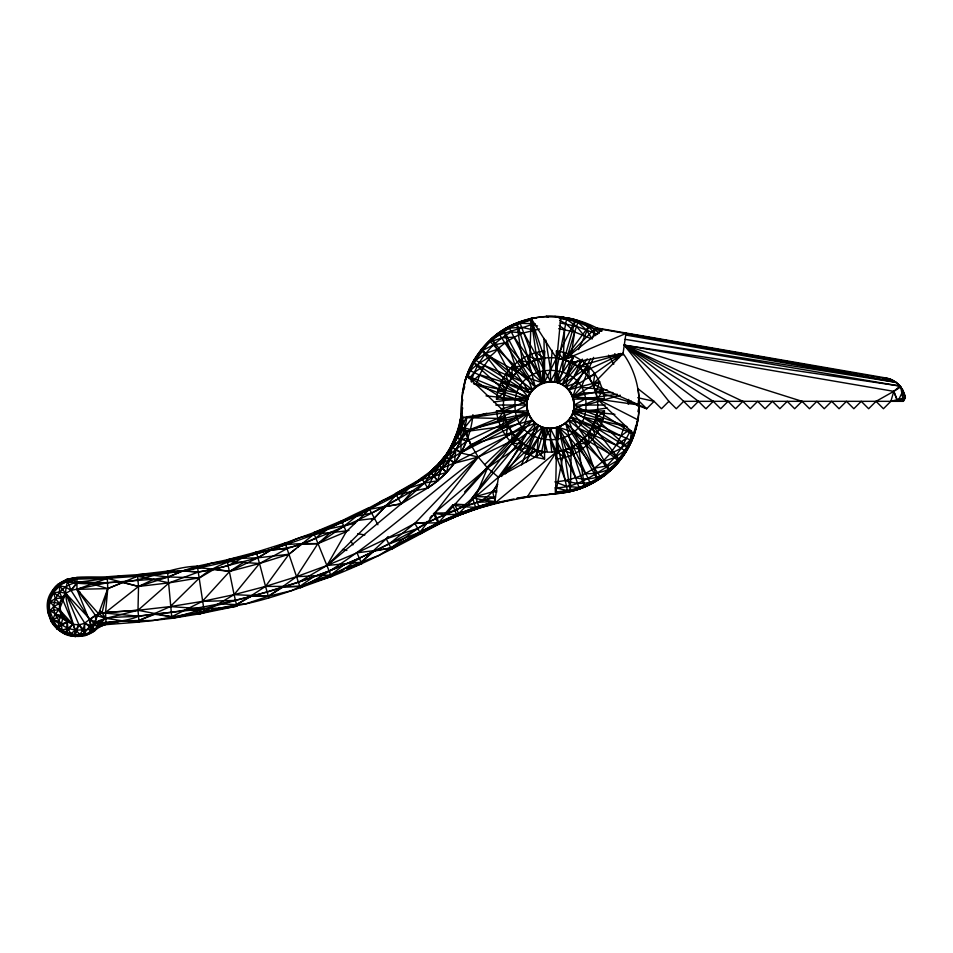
<?xml version="1.0" encoding="UTF-8"?>
<svg xmlns="http://www.w3.org/2000/svg" width="953" height="953" viewBox="0 0 953 953"><rect width="100%" height="100%" fill="white"/><g stroke="black" fill="none" stroke-linecap="round" stroke-linejoin="round"><path stroke-width="1.43" d="M295.668 548.904L288.95 554.253L259.538 563.497L227.338 561.388L212.162 563.009L197.664 567.738L183.31 570.835L152.218 575.231L107.296 578.376L76.955 577.506L67.008 579.221L58.228 584.177L65.721 593.35L84.734 623.059L84.579 633.352C61.826 646.408 36.953 612.076 51.617 591.789C63.351 572.634 88.486 577.994 107.224 576.791C132.229 574.588 157.388 574.194 182.297 571.002C232.246 562.163 280.932 548.142 327.927 529.058C365.845 509.807 407.312 494.524 439.13 465.517C449.066 454.855 456.356 441.87 460.275 427.837C464.242 415.544 460.18 402.642 462.955 390.122C466.243 370.324 476.679 352.134 491.498 338.684C521.339 311.131 568.179 310.285 602.046 330.977C585.773 327.808 571.895 316.372 554.908 316.36C531.881 315.574 508.854 323.436 491.498 338.684L512.059 377.567C497.109 397.818 502.088 429.231 523.018 443.467C545.509 460.359 581.235 451.543 592.909 425.812C605.977 400.784 591.301 367.119 564.021 359.781C537.147 350.907 506.448 371.074 503.625 399.116L527.164 400.927C531.631 373.004 574.671 376.721 574.159 405.037C575.135 426.146 545.199 437.213 532.346 420.249C507.937 387.18 569.501 361.139 574.159 405.037C574.147 430.399 537.039 437.618 528.236 413.137C521.16 395.233 540.827 375.959 558.589 382.784L568.238 374.279L577.304 360.925M548.463 316.92L545.914 316.36L560.876 316.861L575.552 319.863L564.021 359.781L625.954 333.467L895.999 382.344L900.061 386.06L893.795 391.338L897.845 401.332L905.35 397.651L900.716 386.966L893.795 391.338L624.251 345.189L668.875 401.332L661.465 408.73L654.068 401.332L638.01 388.729C642.012 414.221 635.568 441.346 619.081 461.407L609.932 453.89L573.313 432.245L558.589 427.289L556.409 451.901L555.587 493.678L516.705 498.431C539.088 493.249 563.092 496.179 584.558 487.031C598.424 481.348 610.408 471.83 619.938 460.347C644.204 430.422 645.908 384.714 623.048 353.468L625.954 333.467L891.484 379.735C898.822 382.903 903.956 389.825 905.35 397.651L903.373 401.332L683.67 401.332L624.251 345.189L900.061 386.06L903.099 390.67L902.872 401.332L905.35 397.651C902.979 388.026 896.046 379.699 885.956 377.984L595.756 327.808L563.997 359.841L556.409 358.173L531.083 318.397L536.408 318.29M544.032 338.434L544.318 370.062L542.388 382.784L532.727 374.279L508.664 326.712L531.429 319.946C501.242 323.079 477.024 348.226 466.708 375.625L503.625 410.957L505.233 418.57L465.505 431.554L455.832 450.114L449.625 459.727L442.275 468.507L433.889 476.297L412.518 490.819L385.941 505.936L357.113 520.529L330.81 532.334L302.387 543.567L287.044 548.642L259.538 563.497L229.721 571.359L214.377 569.12L198.462 572.003L169.157 582.843L138.53 586.452L107.296 578.376L76.955 582.402L72.011 578.507L55.036 588.084L47.948 606.239L47.65 611.266L49.342 616.019L61.206 631.482C71.701 632.184 85.722 641.595 92.953 629.266L93.859 623.643L121.924 620.987L139.055 622.071L137.994 610.277L138.53 586.452L137.423 574.671L167.49 571.121L171.885 618.33L199.844 613.78L220.965 607.907L236.475 604.631L245.969 603.773L268.365 596.256L291.32 590.717L314.621 580.294L330.774 575.016L345.26 568.226L378.829 555.48L390.885 547.939L438.904 522.292L458.548 513.643L478.751 506.377L513.977 498.979L479.228 507.889L459.132 515.108L438.618 524.186C403.572 543.043 368.561 562.127 331.358 576.494C295.394 589.276 259.145 603.833 220.965 607.907C193.376 609.312 165.941 612.934 138.519 616.174C124.462 622.988 105.902 619.748 94.276 631.1C79.969 641.476 59.122 635.854 50.747 620.868C48.984 608.514 47.15 592.969 58.228 584.177L76.955 579.114L107.296 578.376L122.318 575.731L137.566 576.243L169.157 582.843L199.57 577.816L214.377 569.12L257.894 557.815L288.95 554.253L314.133 534.085L356.577 516.192L369.502 509.236L382.129 500.67L396.257 494.893L427.766 487.996L437.653 480.872L446.564 472.581L454.39 463.241L461.002 453.009L467.816 438.058L462.348 417.605L460.74 417.831C457.273 444.265 437.534 463.968 427.766 487.996L401.308 503.815L327.01 565.486L298.432 582.283L267.162 592.099L203.728 608.872L171.885 618.33L139.055 622.071L90.487 625.859L84.734 623.059C71.201 629.421 61.29 615.638 49.89 610.956C42.325 598.818 57.18 590.789 62.695 581.83L107.498 582.712L154.076 579.186L168.324 576.982L199.57 577.816C224.217 557.291 256.953 556.123 285.638 544.544C304.46 531.893 327.987 533.966 348.965 530.404M139.055 622.071L122.913 620.915L106.069 624.251L97.694 627.384L65.721 593.35L61.754 597.912L59.551 603.559L61.23 615.364L58.609 621.189L58.431 627.205L70.308 635.341L89.677 633.173L94.276 631.1L97.694 627.384L106.009 622.654L122.913 620.915L153.123 620.463L187.312 614.208L204.371 612.326L197.366 566.177C171.647 566.832 148.716 579.627 123.652 582.092C105.068 581.783 85.996 586.405 67.77 581.354C60.861 598.579 73.452 616.925 75.323 634.388L78.932 624.751L65.721 593.35L59.479 591.944L53.559 592.969L47.948 601.188L59.551 603.559L65.721 593.35L70.987 590.372L107.498 582.712M76.955 583.439L70.987 590.372L65.59 586.953L59.658 585.928L59.479 591.944L75.573 630.195L79.992 634.269L85.21 635.52L92.953 629.266L99.446 626.621L95.884 621.892L89.642 619.521L70.987 590.372L67.008 579.221L76.955 579.114M59.658 585.928L51.617 591.789L61.754 597.912L55.405 598.687L50.164 601.641L53.833 606.406L59.372 609.598L62.874 617.913L61.278 624.108L62.124 630.064L65.364 634.329L70.701 633.709L75.573 630.195L78.932 624.751L84.579 633.352C95.133 613.935 120.149 617.985 138.519 616.174C154.434 613.672 170.599 613.232 186.347 609.717C219.297 604.762 251.878 597.043 283.553 586.679C330.477 572.956 375.005 552.037 417.748 528.51C434.616 515.621 458.357 514.096 472.414 497.657L523.28 427.861L528.236 413.137L517.11 417.188L466.613 441.239L446.421 456.785L430.137 471.711L437.653 480.872C443.359 459.656 456.32 441.06 460.335 419.427L462.348 417.605L505.233 418.57L508.068 425.812L512.059 432.495L478.251 457.059L414.817 523.376L386.227 538.802L356.934 552.847L327.01 565.486L296.514 576.684L265.53 586.405L234.104 594.648L202.322 601.391L170.265 606.596L137.994 610.277L102.031 612.839L95.336 615.233L84.734 623.059L83.399 629.314L79.992 634.269L75.192 636.64L70.701 633.709L67.901 628.384L67.318 622.023L61.23 615.364L59.372 609.598L59.551 603.559L55.405 598.687L53.559 592.969M460.74 417.831L461.002 453.009L478.251 457.059L487.507 467.959L498.395 477.239L494.595 503.398C457.619 512.154 423.061 527.974 391.6 549.345L386.227 538.802L388.074 536.539M555.849 355.624L556.647 370.062L558.589 382.784L562.627 371.658L564.629 329.393L566.809 317.766C578.566 319.517 589.633 325.199 595.768 335.623M75.192 636.64L75.573 630.195L92.953 629.266L76.955 589.347L76.955 577.506M472.926 414.626C470.329 444.36 452.925 472.057 427.766 487.996L421.452 477.977L430.256 471.616L438.189 464.206L452.353 447.457L470.437 429.493L515.513 411.208L526.806 405.037L515.513 398.866L473.474 383.714M496.465 399.116L505.293 391.528L501.397 381.736L527.557 399.116L496.465 399.116C498.955 374.434 519.885 353.503 544.568 351.026L542.388 382.784L527.652 377.829L490.426 356.934L481.182 349.537C493.142 339.351 505.054 328.582 520.147 323.281L535.145 323.746M505.412 473.844L532.727 435.795L542.388 427.289C555.635 431.923 571.371 423.144 573.801 409.147L597.352 410.957L595.673 418.546L599.568 428.338L573.408 410.957L604.5 410.957C602.022 435.628 581.08 456.57 556.409 459.048L558.589 427.289L568.238 435.795L594.434 468.209L601.188 477.918C587.667 486.626 571.955 493.845 555.492 492.093L579.484 488.96L558.589 427.289L556.647 440.012L567.702 492.141M298.432 582.283L329.19 570.99L359.376 558.244L388.919 544.08L414.817 523.376L437.927 522.756L446.016 520.886L458.548 513.643L475.618 496.62L498.395 477.239L544.568 451.901L546.379 428.35C532.37 425.92 523.602 410.195 528.236 396.936L519.73 387.275L474.344 359.376L468.888 370.038L464.921 381.343L462.503 393.077L464.695 386.799M388.919 544.08L419.904 532.274L478.251 457.059L470.842 444.825L465.505 431.554L461.526 426.622C459.429 409.707 462.336 392.052 466.708 375.625L505.233 391.504C509.867 376.375 522.387 363.808 537.79 359.543L535.884 352.693L544.568 358.173L542.388 382.784L527.188 355.945L537.79 359.543M514.965 405.037C514.215 358.816 586.762 358.816 586 405.037C586.762 451.257 514.215 451.257 514.965 405.037L500.897 409.147M106.069 624.251L105.58 612.422L107.772 588.62L107.224 576.791M519.599 321.792L523.709 332.895L550.489 381.355L550.489 369.526L552.264 350.323M536.491 457.428L538.338 438.404L542.388 427.289L544.318 440.012L547.236 451.555M637.986 406.061L638.534 400.605L646.67 408.73L654.068 401.332L637.76 397.699M560.876 316.861L554.598 381.724C568.596 384.154 577.375 399.879 572.729 413.137L581.247 422.798L626.169 451.46C610.968 469.936 591.634 486.304 567.392 490.581L555.254 487.769L555.587 493.678L549.762 493.749M544.568 451.901C534.288 450.34 524.555 445.706 517.086 438.44L478.251 457.059L454.39 463.241L455.832 450.114M89.677 633.173L90.487 625.859L89.642 619.521L98.588 613.78L105.58 612.422L137.994 610.277L171.671 616.758L202.322 601.391L229.721 571.359L244.099 561.984M631.529 430.673L630.362 440.012L624.811 450.638L617.854 460.394C597.71 471.247 579.853 487.936 555.254 487.769M635.603 426.301L635.246 428.969L638.439 417.211L634.305 434.33C622.809 467.518 590.646 491.76 555.587 493.678L564.021 450.292L571.264 447.457L577.947 443.467L597.793 480.169L583.891 438.44C589.264 432.733 593.481 426.074 595.673 418.546L604.5 410.957M590.419 359.078L577.697 382.201L565.701 386.894L570.239 361.151M571.133 355.326L574.683 331.989L578.411 320.756M527.164 400.927L503.625 410.957L498.145 419.642L504.995 417.736L507.818 425.288L511.892 432.257L512.059 443.455L523.042 443.443L529.725 447.41L536.98 450.233L535.884 457.369L544.568 459.048L544.568 427.957L527.188 454.128C510.451 446.123 498.538 429.386 496.465 410.957L527.557 410.957M544.568 427.957L535.884 457.369L527.188 454.128L538.648 425.538L512.059 443.455L532.346 420.249L506.079 436.355L507.818 425.288L501.397 428.338L504.995 417.736M556.409 351.026L563.997 359.841L573.789 355.945L556.409 382.105L556.409 351.026C571.705 352.813 585.916 361.199 594.886 373.719L593.159 384.774L595.982 392.338L602.82 390.432L604.5 399.116L573.408 399.116M518.337 411.636L515.513 411.208L472.759 417.366L466.887 416.616C463.873 439.702 451.936 461.323 434.02 476.19L422.298 479.323L342.115 522.315L285.126 543.043L256.25 552.121L226.969 559.84L197.366 566.177L182.297 571.002L168.324 576.982L138.53 586.452L105.58 612.422M187.312 614.208L199.844 613.78L218.535 603.737L236.475 604.631L250.413 596.221L268.365 596.256L281.885 587.203L299.826 586.381L331.358 576.494L313.561 532.62L341.46 520.862L356.577 516.192L371.456 513.107L398.39 498.669L409.206 487.972L424.609 482.98L437.784 480.765L430.256 471.616L439.345 465.29L461.335 452.413L519.73 422.798L528.236 413.137L503.625 410.957L462.348 417.605L461.526 426.622L456.725 433.424L456.797 438.177L445.134 455.844L431.149 472.938L424.609 482.98L401.308 503.815L395.471 493.523L431.268 472.843L454.7 462.824L523.28 427.861L535.264 423.168L532.727 435.795L521.613 464.873M637.938 411.684L638.474 409.016M461.693 405.037L462.753 399.819M462.693 407.92L460.335 419.427L462.586 416.068C459.715 438.07 448.339 458.679 431.268 472.843M634.102 434.258L634.96 430.291M627.753 403.631L628.706 399.402M107.439 590.038L102.031 612.839L105.819 618.33L122.913 620.915M540.637 455.534L544.318 440.012L550.489 428.707L575.612 477.763C592.051 481.682 609.336 475.273 619.081 461.407C610.492 470.818 597.769 474.284 585.345 473.629C575.826 478.299 565.486 481.086 554.908 481.861L566.547 486.328L578.959 487.459L590.717 484.184L568.238 435.795M50.164 601.641L47.65 611.266L59.372 609.598L72.893 624.382L66.257 632.256L67.318 622.023L59.372 609.598L65.721 593.35M556.409 382.105L565.093 352.693L563.997 359.841C576.648 363.677 587.405 372.873 593.159 384.774L599.568 381.736L594.886 373.719L568.619 389.813L588.906 366.607L577.935 366.619L571.264 362.616L564.021 359.781L589.502 325.283L599.306 333.276M876.045 401.332L883.443 408.73L890.841 401.332L893.795 391.338L876.045 401.332L868.648 408.73L861.238 401.332L853.84 408.73L846.443 401.332L839.045 408.73L831.647 401.332L824.25 408.73L816.852 401.332L809.454 408.73L802.057 401.332L624.251 345.189L698.466 401.332L705.863 408.73L713.261 401.332L720.659 408.73L728.056 401.332L735.466 408.73L742.863 401.332L750.261 408.73L757.659 401.332L765.056 408.73L772.454 401.332L779.852 408.73L787.249 401.332L794.647 408.73L802.057 401.332M562.627 371.658L566.082 360.329M566.94 357.494L574.683 331.989L565.713 323.579L559.673 320.446M592.575 337.66L595.756 327.808M577.697 382.201L572.729 396.936L578.388 397.794M595.982 392.338L599.568 381.736L568.619 389.813M467.911 377.602C471.628 362.366 483.242 351.121 491.593 338.791C504.316 331.942 518.861 329.595 532.382 324.175L537.516 326.033M471.08 381.605C477.215 360.496 492.165 342.377 511.451 331.93L523.709 332.895L539.541 329.047M167.716 572.693L137.566 576.243L107.772 588.62L98.588 613.78L93.859 623.643L105.819 618.33L137.994 610.277L169.157 582.843M498.395 477.239L529.701 447.457L519.171 449.435L523.042 443.443L498.395 477.239L536.98 450.233L544.568 459.048M529.725 447.41L527.188 454.128L536.98 450.233M573.408 410.957L602.82 419.642L595.673 418.546L634.305 434.33L597.352 399.116L595.744 391.504L592.909 384.25L623.048 353.468L571.264 362.616L573.789 355.945L562.33 384.536L588.906 366.607L589.085 377.805L594.886 373.719M59.372 609.598L54.94 614.208L52.749 619.819L53.94 624.775L58.431 627.205L67.318 622.023L61.278 624.108L56.894 628.861L49.89 610.956L53.833 606.406L59.551 603.559M636.509 405.037L646.67 408.73L639.272 405.037L597.352 399.116L572.729 396.936L581.247 387.275L593.588 357.387M506.079 436.355L511.892 432.257L517.086 438.44L487.507 467.959L475.618 496.62L479.228 507.889L457.13 515.918L419.904 532.274M568.238 374.279L573.408 361.949M578.566 349.62L589.502 325.283L575.552 319.863L544.568 382.105L544.568 351.026M65.364 634.329L67.901 628.384L72.893 624.382L61.23 615.364L54.94 614.208C50.009 599.139 62.386 584.951 76.955 582.402L70.987 590.372M450.936 446.671L461.335 452.413L517.11 417.188L470.437 429.493L458.977 426.539L461.526 426.622L458.738 427.432L465.541 431.542L508.068 425.812L470.842 444.825L461.002 453.009L450.936 446.671L456.725 433.424M634.71 430.196L630.362 440.012L621.118 448.375L614.506 457.643L606.692 465.934L594.434 468.209L585.345 473.629L562.627 438.404M97.694 627.384L99.636 623.214L105.819 618.33L98.588 613.78L76.955 589.347L107.296 578.376M565.701 386.894L573.313 377.829L582.39 359.114M897.845 401.332L903.099 390.67M464.921 381.343C468.876 364.082 488.007 361.675 497.442 349.286C505.102 342.222 514.001 336.659 523.709 332.895L542.388 382.784L535.884 352.693M526.08 462.062L538.338 438.404M630.493 430.577L621.118 448.375L609.932 453.89L602.677 461.586L594.434 468.209L573.313 432.245L568.619 420.249L581.247 422.798L620.975 435.902L631.815 440.643L624.811 450.638L614.506 457.643L602.677 461.586L573.313 432.245M550.489 381.355L556.647 370.062L564.629 329.393L559.066 325.438M523.018 443.467L487.507 467.959L434.449 513.048L439.583 523.721L390.885 547.939L374.815 550.548L361.151 562.199L327.01 565.486L346.308 531.667L369.502 509.236L401.308 503.815L412.518 490.819M571.24 362.652L581.806 360.627L577.935 366.619L623.048 353.468L588.918 377.567L592.909 384.25L639.272 405.037L638.534 400.605M497.073 484.088C491.331 497.871 476.786 503.482 463.265 506.674L452.663 504.959L444.122 514.549L433.436 513.548L438.618 524.186M501.552 476.5L527.652 432.245L535.264 423.168M563.187 450.531L573.789 454.128L565.701 423.168L588.906 443.455L588.894 432.483L592.861 425.788L595.744 418.57L628.218 447.946L592.909 425.812L619.938 460.347L588.918 432.495L594.886 436.355L592.861 425.788L599.568 428.338L570.99 416.878L588.906 443.455L577.709 443.633L570.74 447.707L563.187 450.531L565.093 457.369L556.409 451.901L546.379 428.35M466.887 416.616L455.605 436.867L466.613 441.239M573.801 409.147L597.352 399.116L602.82 390.432L599.568 381.736L572.729 396.936L604.5 399.116M281.885 587.203L296.514 576.684L317.897 543.627L330.81 532.334M577.947 443.467L584.558 487.031L571.264 447.457L570.347 491.569L564.021 450.292L556.409 451.901L527.39 496.775L524.65 496.847M450.972 446.683L457.083 437.451L472.759 417.366L486.828 413.257M497.728 484.541L492.606 491.677L495.191 501.6L475.654 507.389L456.535 514.453L444.122 514.549M250.413 596.221L265.53 586.405L288.95 554.253L285.126 543.043L270.89 549.917L257.894 557.815L229.721 571.359L212.662 569.489L198.462 572.003L182.297 571.002M327.01 565.486L374.136 518.384L396.257 494.893L422.298 479.323L437.987 464.421L445.134 455.844L454.7 462.824M573.313 377.829L587.251 358.864M425.55 523.673L427.301 521.422M429.934 518.051L431.685 515.799M496.442 490.7L475.618 496.62L495.524 497.037L468.149 504.899L447.862 512.905L428.195 522.292L414.817 523.376L420.69 533.656L438.904 522.292L487.507 467.959M218.535 603.737L234.104 594.648L259.538 563.497L256.25 552.121C276.608 549.285 297.217 548.285 315.729 538.123C331.513 524.948 350.239 516.323 368.787 507.83L377.912 524.769M562.33 384.536L581.806 360.627M519.171 449.435L538.648 425.538M469.067 378.639L474.332 372.373L484.493 365.464L490.426 356.934L532.346 389.813L527.652 377.829L498.502 333.05L509.414 328.106L521.66 327.344L533.668 329.941L544.318 370.062M452.663 504.959L457.13 515.918L472.366 510.355L475.654 507.389L472.414 497.657L527.652 432.245M474.344 359.376L482.421 350.525L493.368 344.998L505.435 342.651L532.727 374.279M464.599 491.927L523.28 427.861L484.779 464.587M371.479 519.647L374.136 518.384L385.941 505.936M628.384 404.048L631.231 401.07M588.906 366.607L583.891 371.634L623.048 353.468M698.466 401.332L691.068 408.73L683.67 401.332L676.273 408.73L668.875 401.332M121.924 620.987L138.912 620.486L170.265 606.596L199.57 577.816M361.151 562.199L386.227 538.802L417.748 528.51L428.195 522.292M512.059 432.495L470.842 444.825L467.816 438.058L460.799 439.809L452.056 447.993L446.564 472.581L437.987 464.421L446.802 472.331L434.02 476.19M471.64 382.01L479.764 374.708L484.493 365.464L523.28 382.201M588.906 443.455L583.891 438.44L577.709 443.633L581.806 449.435L570.74 447.707L573.789 454.128L558.589 427.289L565.093 457.369M556.409 451.901L494.595 503.398L535.395 495.512M409.206 487.972L421.452 477.977M602.677 461.586L609.634 469.114L609.646 471.127C598.317 483.064 580.615 486.352 565.403 480.526L556.147 455.713M297.908 547.129L302.387 543.567L317.897 543.627L346.308 531.667L341.46 520.862M356.577 516.192L343.89 526.27L317.897 543.627L300.731 544.175M564.021 359.781L602.32 329.416L754.204 355.85M478.251 457.059C419.07 500.647 365.928 553.645 300.338 587.882L288.95 554.253M296.514 576.684L330.774 575.016L344.974 564.045M629.683 429.589L620.975 435.902L616.079 445.277L609.932 453.89L568.619 420.249M417.748 528.51L390.885 547.939L373.254 551.299M314.621 580.294L331.358 576.494L345.26 568.226L359.376 558.244M314.538 576.1L299.826 586.381L265.53 586.405L259.538 563.497M626.395 438.273L616.079 445.277L577.697 427.861M283.553 586.679L268.365 596.256L234.104 594.648L226.969 559.84L256.691 553.645M523.018 366.607L529.701 362.616L536.956 359.781L544.568 358.173L531.083 318.397L529.701 362.616L516.8 322.888L523.018 366.607L503.482 329.714L517.086 371.634L512.059 366.607L523.257 366.44L519.171 360.627L530.225 362.366L527.188 355.945L535.264 386.894L512.059 366.607L512.071 377.591L506.079 373.719L508.104 384.273L481.182 349.537L512.059 377.567M271.867 549.619L257.894 557.815L241.705 558.327L228.351 565.606L212.662 569.489M236.475 604.631L252.092 595.78M626.979 426.634L585.464 411.208L574.159 405.037L585.464 398.866L617.282 394.256M61.23 615.364L50.747 620.868L49.89 610.956M154.076 579.186L138.53 586.452L121.901 582.212M446.016 520.886L459.132 515.108L454.748 504.125L468.149 504.899M241.705 558.327L256.25 552.121M90.487 625.859L94.276 631.1L98.493 625.347L106.009 622.654L95.884 621.892L95.336 615.233L76.955 589.347L107.772 588.62L123.652 582.092M198.462 572.003L183.31 570.835L168.324 576.982L152.218 575.231M457.13 515.918L459.132 515.108M138.912 620.486L155.625 613.97M330.774 575.016L342.913 570.573M346.963 569.084L361.806 563.64L356.934 552.847L374.815 550.548M527.652 377.829L497.442 349.286L485.804 353.229L475.702 360.186L468.888 370.038L517.11 392.886L528.236 396.936L493.797 402.059M465.505 431.554L470.842 444.825M75.573 630.195L67.901 628.384L62.124 630.064L56.894 628.861M586 405.037L620.296 395.221M220.965 607.907L199.844 613.78L236.832 606.168L234.104 594.648M345.26 568.226L361.806 563.64M532.346 420.249L501.397 428.338L528.236 413.137L522.578 412.28M355.409 523.268L327.927 529.058M890.841 401.332L905.35 397.651L897.452 401.332L893.795 391.338M472.414 497.657L482.873 500.063L494.095 497.406M496.704 490.747L492.606 491.677L496.93 491.915M602.82 390.432L572.729 396.936L583.855 392.886L612.886 392.565M498.145 419.642L528.236 413.137L496.465 410.957M171.885 618.33L204.216 611.469L236.832 606.168M384.393 506.758L401.308 503.815M607.168 408.015L572.729 413.137L583.855 417.188L620.975 435.902L624.537 425.943L583.855 417.188M357.113 520.529L374.136 518.384M270.89 549.917L287.044 548.642M285.638 544.544L302.387 543.567M477.429 502.255L494.857 501.623L478.751 506.377L472.366 510.355L495.584 503.136L475.654 507.389L463.265 506.674M202.322 601.391L235.474 600.414M167.49 571.121L183.31 570.835M434.449 513.048L447.862 512.905M495.739 405.037L526.806 405.037M574.159 405.037L605.238 405.037M170.265 606.596L203.728 608.872M197.664 567.738L214.377 569.12M138.519 616.174L102.031 612.839L99.946 610.873M186.347 609.717L204.216 611.469M486.03 395.876L515.513 398.866M581.247 387.275L607.216 389.968M585.464 411.208L614.923 414.341M559.208 318.457L566.511 319.315L577.911 322.257L586.905 330.596L592.123 339.065M560.161 322.924L576.541 326.367L597.626 334.348M558.732 328.702L574.683 331.989L590.824 338.541M482.873 500.063L495.191 501.6M153.909 614.161L171.671 616.758M582.628 398.437L585.464 398.866M891.484 379.735L884.181 378.508L891.484 379.735L885.956 377.984M900.061 386.06L625.108 339.328L895.999 382.344L625.728 335.039M757.123 356.351L776.111 359.662M779.03 360.163L781.948 360.675M784.879 361.187L787.797 361.687M790.716 362.2L798.018 363.474M800.937 363.975L803.855 364.487M806.786 364.999L809.705 365.499M812.623 366.012L815.542 366.524M828.693 368.811L831.612 369.311M834.53 369.824L837.449 370.336M357.72 533.704L364.844 534.978M532.346 389.813L519.73 387.275L479.764 374.708L476.321 384.5L517.11 392.886M342.472 549.428L346.821 550.453M58.609 621.189L52.749 619.819L67.901 628.384M554.908 316.36L557.481 317.015M560.066 317.671L566.511 319.315L576.541 326.367L584.296 335.909M527.557 399.116L498.145 390.432L505.293 391.528L472.843 361.973L508.068 384.25L501.397 381.736L529.987 393.196L512.059 366.607M95.336 615.233L105.819 618.33M91.166 583.641L107.772 588.62M595.744 391.504L639.272 405.037M456.797 438.177L460.799 439.809M713.261 401.332L624.251 345.189L742.863 401.332M597.352 399.116L638.022 419.892M624.251 345.189L728.056 401.332M620.451 353.444L622.964 354.992M597.352 410.957L634.305 434.33M466.708 375.625L503.625 399.116M62.874 617.913L72.893 624.382M618.175 353.992L620.558 355.719M444.86 456.213L454.39 463.241M84.734 623.059L92.953 629.266M570.99 416.878L594.886 436.355M506.079 373.719L529.987 393.196M614.697 353.718L619.116 357.601M76.955 589.347L80.088 592.278M78.932 624.751L83.399 629.314L85.21 635.52M497.442 349.286L490.378 341.853L501.969 337.85L514.239 337.159L538.338 371.658M613.029 355.326L616.936 359.71M491.593 338.791L517.086 371.634M609.646 471.127L588.918 432.495M583.891 438.44L609.706 471.199M54.94 614.208L61.278 624.108M565.701 423.168L581.806 449.435M519.171 360.627L535.264 386.894M608.562 355.183L613.815 364.165M350.966 540.935L352.955 544.902M550.489 428.707L550.489 440.548L554.598 451.579M265.53 586.405L268.806 597.781M533.668 329.941L531.083 318.397L536.956 359.781M900.716 386.966L903.373 401.332M545.807 340.126L550.489 369.526M550.489 440.548L551.751 452.353M556.409 427.957L556.409 459.048"/></g></svg>
